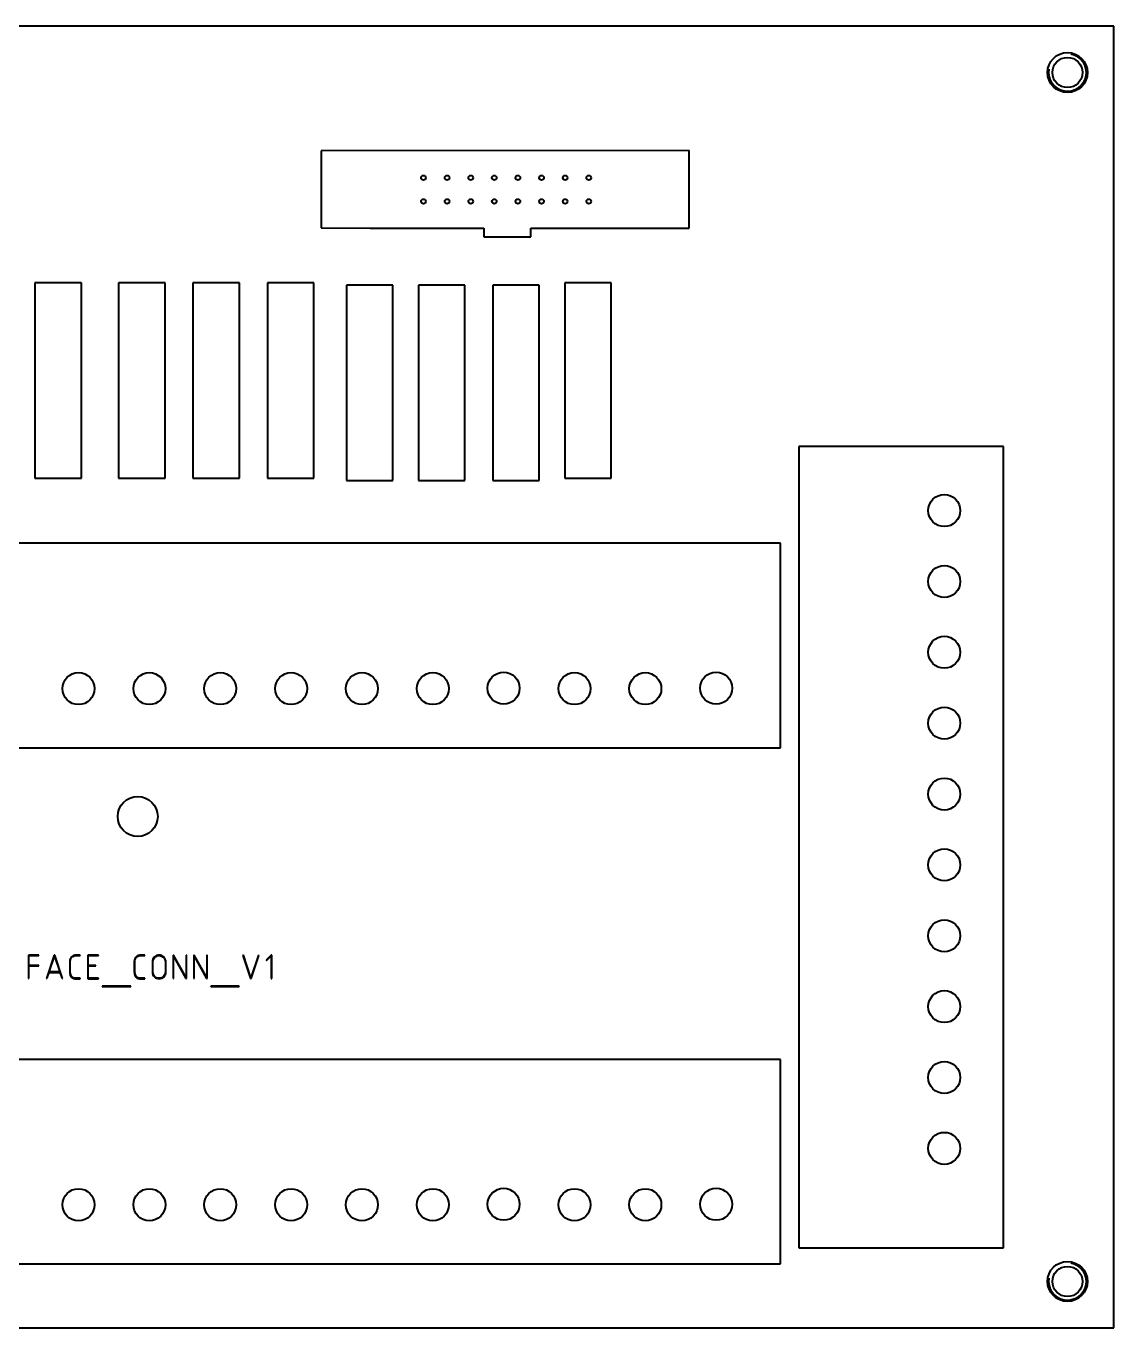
# Model space of a CAD drawing. Header units: millimetres. Extents: x 0 to 5887, y 0 to 4158.
# Drawn here: x 961.3 to 1078.3, y 2729.9 to 2869.9 of the extents above; entities that cross this region are included whole.
import ezdxf

# ---------------------------------------------------------------- set-up
doc = ezdxf.new("R2010")
doc.units = ezdxf.units.MM
doc.header["$LTSCALE"] = 7
doc.layers.add('가시적인 것(ISO)', color=3, linetype='Continuous', lineweight=40)
doc.layers.add('가시적인 좁은 것(ISO)', color=3, linetype='Continuous', lineweight=35)

msp = doc.modelspace()

# ---------------------------------------------------------------- linework, layer by layer
at = {"layer": '가시적인 것(ISO)'}
for p, q in [((1078.2836, 2869.8923), (868.2836, 2869.8923)), ((1078.2836, 2729.8923), (1078.2836, 2869.8923)), ((1032.596, 2856.4932), (993.0279, 2856.4695)), ((993.0279, 2856.4695), (993.0279, 2848.1773)), ((1032.596, 2848.1747), (1032.596, 2856.4932)), ((993.0279, 2848.1773), (998.3026, 2848.1747)), ((998.3026, 2848.1747), (1010.4946, 2848.1747)), ((1010.4946, 2848.1747), (1010.4946, 2847.2222)), ((1015.5746, 2848.1747), (1032.596, 2848.1747)), ((1015.5746, 2847.2222), (1015.5746, 2848.1747)), ((1010.4946, 2847.2222), (1015.5746, 2847.2222)), ((962.2266, 2842.2805), (962.2266, 2821.284)), ((967.2219, 2842.2805), (962.2266, 2842.2805)), ((967.2219, 2821.284), (967.2219, 2842.2805)), ((971.2266, 2842.2805), (971.2266, 2821.284)), ((976.2219, 2842.2805), (971.2266, 2842.2805)), ((976.2219, 2821.284), (976.2219, 2842.2805)), ((979.2266, 2842.2805), (979.2266, 2821.284)), ((984.2219, 2842.2805), (979.2266, 2842.2805)), ((984.2219, 2821.284), (984.2219, 2842.2805)), ((987.2266, 2842.2805), (987.2266, 2821.284)), ((992.2219, 2842.2805), (987.2266, 2842.2805)), ((992.2219, 2821.284), (992.2219, 2842.2805)), ((995.7266, 2842.0305), (995.7266, 2821.034)), ((1000.7219, 2842.0305), (995.7266, 2842.0305)), ((1000.7219, 2821.034), (1000.7219, 2842.0305)), ((1003.4766, 2842.0305), (1003.4766, 2821.034)), ((1008.4719, 2842.0305), (1003.4766, 2842.0305)), ((1008.4719, 2821.034), (1008.4719, 2842.0305)), ((1011.4766, 2842.0305), (1011.4766, 2821.034)), ((1016.4719, 2842.0305), (1011.4766, 2842.0305)), ((1016.4719, 2821.034), (1016.4719, 2842.0305)), ((1019.2266, 2842.2805), (1019.2266, 2821.284)), ((1024.2219, 2842.2805), (1019.2266, 2842.2805)), ((1024.2219, 2821.284), (1024.2219, 2842.2805)), ((1066.4035, 2824.6911), (1044.4037, 2824.6911)), ((1044.4037, 2824.6911), (1044.4037, 2738.4924)), ((1066.4035, 2738.4924), (1066.4035, 2824.6911)), ((962.2266, 2821.284), (967.2219, 2821.284)), ((971.2266, 2821.284), (976.2219, 2821.284)), ((979.2266, 2821.284), (984.2219, 2821.284)), ((987.2266, 2821.284), (992.2219, 2821.284)), ((995.7266, 2821.034), (1000.7219, 2821.034)), ((1003.4766, 2821.034), (1008.4719, 2821.034)), ((1011.4766, 2821.034), (1016.4719, 2821.034)), ((1019.2266, 2821.284), (1024.2219, 2821.284)), ((1042.4037, 2814.2722), (880.0051, 2814.2722)), ((1042.4037, 2792.2724), (1042.4037, 2814.2722)), ((880.0051, 2792.2724), (1042.4037, 2792.2724)), ((962.666, 2769.9948), (961.5248, 2769.9948)), ((961.5248, 2769.9948), (961.5248, 2767.465)), ((961.5814, 2769.9382), (962.666, 2769.9382)), ((961.5814, 2768.8834), (961.5814, 2769.9382)), ((962.666, 2769.9382), (962.666, 2769.9948)), ((964.3049, 2769.965), (963.4735, 2767.471)), ((963.7685, 2768.1861), (964.3317, 2769.8786)), ((964.3615, 2769.965), (964.3049, 2769.965)), ((964.3317, 2769.8786), (964.8978, 2768.1861)), ((965.1928, 2767.471), (964.3615, 2769.965)), ((965.9705, 2769.2708), (965.9705, 2768.1623)), ((966.0272, 2768.1623), (966.0272, 2769.2708)), ((967.1118, 2769.9948), (966.6916, 2769.9948)), ((966.6916, 2769.9382), (967.1118, 2769.9382)), ((967.1118, 2769.9382), (967.1118, 2769.9948)), ((969.0575, 2769.9948), (967.9163, 2769.9948)), ((967.9163, 2769.9948), (967.9163, 2767.4412)), ((967.9729, 2768.8834), (967.9729, 2769.9382)), ((967.9729, 2769.9382), (969.0575, 2769.9382)), ((969.0575, 2769.9382), (969.0575, 2769.9948)), ((972.9193, 2769.2708), (972.9193, 2768.1623)), ((972.9759, 2768.1623), (972.9759, 2769.2708)), ((974.0605, 2769.9948), (973.6404, 2769.9948)), ((973.6404, 2769.9382), (974.0605, 2769.9382)), ((974.0605, 2769.9382), (974.0605, 2769.9948)), ((974.8651, 2769.2708), (974.8651, 2768.1623)), ((974.9217, 2768.1593), (974.9217, 2769.2708)), ((976.2566, 2769.2708), (976.2566, 2768.1593)), ((976.3102, 2768.1623), (976.3102, 2769.2708)), ((977.1505, 2769.965), (977.0879, 2769.965)), ((977.0879, 2769.965), (977.0879, 2767.465)), ((977.1446, 2769.8578), (978.4735, 2767.465)), ((977.1446, 2767.465), (977.1446, 2769.8578)), ((978.4795, 2767.5723), (977.1505, 2769.965)), ((978.5331, 2769.965), (978.4795, 2769.965)), ((978.4795, 2769.965), (978.4795, 2767.5723)), ((978.5331, 2767.465), (978.5331, 2769.965)), ((979.3734, 2769.965), (979.3108, 2769.965)), ((979.3108, 2769.965), (979.3108, 2767.465)), ((979.3674, 2767.465), (979.3674, 2769.8578)), ((979.3674, 2769.8578), (980.6964, 2767.465)), ((980.7024, 2767.5723), (979.3734, 2769.965)), ((980.756, 2769.965), (980.7024, 2769.965)), ((980.7024, 2769.965), (980.7024, 2767.5723)), ((980.756, 2767.465), (980.756, 2769.965)), ((984.6475, 2769.974), (984.5939, 2769.9561)), ((984.5939, 2769.9561), (985.4252, 2767.465)), ((985.4521, 2767.5544), (984.6475, 2769.974)), ((986.2626, 2769.974), (985.4521, 2767.5544)), ((985.4819, 2767.465), (986.3132, 2769.9561)), ((986.3132, 2769.9561), (986.2626, 2769.974)), ((987.6392, 2769.965), (987.0999, 2769.4287)), ((987.0999, 2769.4287), (987.1386, 2769.39)), ((987.1386, 2769.39), (987.6481, 2769.8965)), ((987.7047, 2769.965), (987.6392, 2769.965)), ((987.6481, 2769.8965), (987.6481, 2767.465)), ((987.7047, 2767.465), (987.7047, 2769.965)), ((962.666, 2768.8834), (961.5814, 2768.8834)), ((961.5814, 2767.465), (961.5814, 2768.8268)), ((961.5814, 2768.8268), (962.666, 2768.8268)), ((962.666, 2768.8268), (962.666, 2768.8834)), ((963.5272, 2767.4591), (963.7506, 2768.1325)), ((963.7506, 2768.1325), (964.9157, 2768.1325)), ((964.8978, 2768.1861), (963.7685, 2768.1861)), ((964.9157, 2768.1325), (965.1422, 2767.4591)), ((968.7775, 2768.8834), (967.9729, 2768.8834)), ((967.9729, 2767.4919), (967.9729, 2768.8298)), ((967.9729, 2768.8298), (968.7775, 2768.8298)), ((968.7775, 2768.8298), (968.7775, 2768.8834)), ((961.5248, 2767.465), (961.5814, 2767.465)), ((963.4735, 2767.471), (963.5272, 2767.4591)), ((965.1422, 2767.4591), (965.1928, 2767.471)), ((967.1118, 2767.4919), (966.6916, 2767.4919)), ((966.6916, 2767.4412), (967.1118, 2767.4412)), ((967.1118, 2767.4412), (967.1118, 2767.4919)), ((967.9163, 2767.4412), (969.0575, 2767.4412)), ((969.0575, 2767.4919), (967.9729, 2767.4919)), ((969.0575, 2767.4412), (969.0575, 2767.4919)), ((969.4747, 2766.6635), (969.4747, 2766.6069)), ((972.5319, 2766.6635), (969.4747, 2766.6635)), ((969.4747, 2766.6069), (972.5319, 2766.6069)), ((972.5319, 2766.6069), (972.5319, 2766.6635)), ((974.0605, 2767.4919), (973.6404, 2767.4919)), ((973.6404, 2767.4412), (974.0605, 2767.4412)), ((974.0605, 2767.4412), (974.0605, 2767.4919)), ((977.0879, 2767.465), (977.1446, 2767.465)), ((978.4735, 2767.465), (978.5331, 2767.465)), ((979.3108, 2767.465), (979.3674, 2767.465)), ((980.6964, 2767.465), (980.756, 2767.465)), ((981.1463, 2766.6635), (981.1463, 2766.6069)), ((984.2036, 2766.6635), (981.1463, 2766.6635)), ((981.1463, 2766.6069), (984.2036, 2766.6069)), ((984.2036, 2766.6069), (984.2036, 2766.6635)), ((985.4252, 2767.465), (985.4819, 2767.465)), ((987.6481, 2767.465), (987.7047, 2767.465)), ((1042.4037, 2758.7722), (880.0051, 2758.7722)), ((1042.4037, 2736.7724), (1042.4037, 2758.7722)), ((1044.4037, 2738.4924), (1066.4035, 2738.4924)), ((880.0051, 2736.7724), (1042.4037, 2736.7724)), ((868.2836, 2729.8923), (1078.2836, 2729.8923))]:
    msp.add_line(p, q, dxfattribs=at)
for centre, radius in [((1073.2836, 2864.8923), 2.15), ((1073.2836, 2864.8923), 1.621), ((1004.0176, 2853.5722), 0.25), ((1006.5576, 2853.5722), 0.25), ((1009.0976, 2853.5722), 0.25), ((1011.6376, 2853.5722), 0.25), ((1014.1776, 2853.5722), 0.25), ((1016.7176, 2853.5722), 0.25), ((1019.2576, 2853.5722), 0.25), ((1021.7976, 2853.5722), 0.25), ((1004.0176, 2851.0322), 0.25), ((1006.5576, 2851.0322), 0.25), ((1009.0976, 2851.0322), 0.25), ((1011.6376, 2851.0322), 0.25), ((1014.1776, 2851.0322), 0.25), ((1016.7176, 2851.0322), 0.25), ((1019.2576, 2851.0322), 0.25), ((1021.7976, 2851.0322), 0.25), ((1060.0332, 2817.787), 1.721), ((1060.0332, 2810.167), 1.721), ((1060.0332, 2802.5474), 1.721), ((966.9196, 2798.6428), 1.721), ((974.5396, 2798.6428), 1.721), ((982.1596, 2798.6428), 1.721), ((989.7796, 2798.6428), 1.721), ((997.3996, 2798.6428), 1.721), ((1005.0196, 2798.6428), 1.721), ((1012.6396, 2798.6927), 1.721), ((1020.2596, 2798.6428), 1.721), ((1027.8796, 2798.6428), 1.721), ((1035.4996, 2798.6927), 1.721), ((1060.0332, 2794.9274), 1.721), ((1060.0332, 2787.3074), 1.721), ((973.2836, 2784.8923), 2.15), ((1060.0332, 2779.6874), 1.721), ((1060.0332, 2772.0674), 1.721), ((1060.0332, 2764.4474), 1.721), ((1060.0332, 2756.8274), 1.721), ((1060.0332, 2749.2074), 1.721), ((966.9196, 2743.1428), 1.721), ((974.5396, 2743.1428), 1.721), ((982.1596, 2743.1428), 1.721), ((989.7796, 2743.1428), 1.721), ((997.3996, 2743.1428), 1.721), ((1005.0196, 2743.1428), 1.721), ((1012.6396, 2743.1927), 1.721), ((1020.2596, 2743.1428), 1.721), ((1027.8796, 2743.1428), 1.721), ((1035.4996, 2743.1927), 1.721), ((1073.2836, 2734.8923), 2.15), ((1073.2836, 2734.8923), 1.621)]:
    msp.add_circle(centre, radius, dxfattribs=at)
for points, knots in [([(966.1612, 2769.8012), (966.1294, 2769.7699), (966.1016, 2769.7353), (966.0534, 2769.6589), (966.0337, 2769.6178), (965.9834, 2769.4779), (965.9705, 2769.3736), (965.9705, 2769.2708)], [-0.0579376913, -0.0579376913, -0.0579376913, -0.0579376913, -0.0445606529, -0.0445606529, -0.0308393567, -0.0308393567, 0, 0, 0, 0]), ([(966.0272, 2769.2708), (966.0272, 2769.3307), (966.0317, 2769.3912), (966.0524, 2769.5026), (966.0674, 2769.554), (966.1176, 2769.6668), (966.1565, 2769.7236), (966.2597, 2769.8231), (966.3211, 2769.861), (966.4849, 2769.9249), (966.5893, 2769.9382), (966.6916, 2769.9382)], [-0.107638595, -0.107638595, -0.107638595, -0.107638595, -0.08967891, -0.08967891, -0.073686291, -0.073686291, -0.052695707, -0.052695707, -0.03071476, -0.03071476, 0, 0, 0, 0]), ([(966.6916, 2769.9948), (966.5796, 2769.9948), (966.467, 2769.9788), (966.2872, 2769.9042), (966.2196, 2769.8595), (966.1612, 2769.8012)], [-0.0583933734, -0.0583933734, -0.0583933734, -0.0583933734, -0.0247701938, -0.0247701938, 0, 0, 0, 0]), ([(973.11, 2769.8012), (973.0782, 2769.7699), (973.0504, 2769.7353), (973.0021, 2769.6589), (972.9825, 2769.6178), (972.9322, 2769.4779), (972.9193, 2769.3736), (972.9193, 2769.2708)], [-0.0579376913, -0.0579376913, -0.0579376913, -0.0579376913, -0.0445606529, -0.0445606529, -0.0308393567, -0.0308393567, 0, 0, 0, 0]), ([(972.9759, 2769.2708), (972.9759, 2769.3307), (972.9804, 2769.3912), (973.0012, 2769.5026), (973.0162, 2769.554), (973.0664, 2769.6668), (973.1052, 2769.7236), (973.2085, 2769.8231), (973.2698, 2769.861), (973.4336, 2769.9249), (973.538, 2769.9382), (973.6404, 2769.9382)], [-0.107638595, -0.107638595, -0.107638595, -0.107638595, -0.08967891, -0.08967891, -0.073686291, -0.073686291, -0.052695707, -0.052695707, -0.03071476, -0.03071476, 0, 0, 0, 0]), ([(973.6404, 2769.9948), (973.5284, 2769.9948), (973.4158, 2769.9788), (973.236, 2769.9042), (973.1684, 2769.8595), (973.11, 2769.8012)], [-0.0583933734, -0.0583933734, -0.0583933734, -0.0583933734, -0.0247701938, -0.0247701938, 0, 0, 0, 0]), ([(975.0736, 2769.7833), (975.0066, 2769.7153), (974.9532, 2769.6378), (974.881, 2769.4604), (974.8651, 2769.3668), (974.8651, 2769.2708)], [-0.0574574299, -0.0574574299, -0.0574574299, -0.0574574299, -0.0288161204, -0.0288161204, 0, 0, 0, 0]), ([(974.9217, 2769.2708), (974.9217, 2769.3177), (974.9258, 2769.3645), (974.9438, 2769.4548), (974.957, 2769.4976), (975.0152, 2769.6317), (975.0733, 2769.7028), (975.1868, 2769.8121), (975.2537, 2769.8578), (975.4113, 2769.9233), (975.4975, 2769.9382), (975.5862, 2769.9382)], [-0.0944482944, -0.0944482944, -0.0944482944, -0.0944482944, -0.0839327827, -0.0839327827, -0.0738349145, -0.0738349145, -0.0512086533, -0.0512086533, -0.0265892215, -0.0265892215, 0, 0, 0, 0]), ([(975.5862, 2769.9948), (975.49, 2769.9948), (975.3964, 2769.9786), (975.2189, 2769.9054), (975.1414, 2769.8511), (975.0736, 2769.7833)], [-0.0576158774, -0.0576158774, -0.0576158774, -0.0576158774, -0.0287681496, -0.0287681496, 0, 0, 0, 0]), ([(976.3102, 2769.2708), (976.3102, 2769.3216), (976.3057, 2769.3722), (976.2864, 2769.4699), (976.2722, 2769.5163), (976.2046, 2769.6725), (976.1357, 2769.7492), (976.0237, 2769.8573), (975.9509, 2769.907), (975.7785, 2769.9785), (975.6836, 2769.9948), (975.5862, 2769.9948)], [-0.0922176929, -0.0922176929, -0.0922176929, -0.0922176929, -0.0838941917, -0.0838941917, -0.075904905, -0.075904905, -0.0560203643, -0.0560203643, -0.0292224155, -0.0292224155, 0, 0, 0, 0]), ([(975.5862, 2769.9382), (975.6329, 2769.9382), (975.6795, 2769.934), (975.7695, 2769.916), (975.8123, 2769.9027), (975.9556, 2769.8401), (976.0269, 2769.7763), (976.1294, 2769.6692), (976.1758, 2769.6015), (976.2415, 2769.4438), (976.2566, 2769.3586), (976.2566, 2769.2708)], [-0.0869972848, -0.0869972848, -0.0869972848, -0.0869972848, -0.0787600736, -0.0787600736, -0.0708296826, -0.0708296826, -0.0512428206, -0.0512428206, -0.0263447381, -0.0263447381, 0, 0, 0, 0]), ([(965.9705, 2768.1623), (965.9705, 2768.0467), (965.9868, 2767.9295), (966.0625, 2767.7498), (966.1053, 2767.6849), (966.1612, 2767.6289)], [-0.0584727713, -0.0584727713, -0.0584727713, -0.0584727713, -0.0237488494, -0.0237488494, 0, 0, 0, 0]), ([(966.6916, 2767.4919), (966.6349, 2767.4919), (966.5779, 2767.4962), (966.4714, 2767.5159), (966.4222, 2767.5301), (966.2902, 2767.5868), (966.2353, 2767.6331), (966.1476, 2767.7227), (966.1081, 2767.7861), (966.0541, 2767.921), (966.0272, 2768.018), (966.0272, 2768.1623)], [-0.157096019, -0.157096019, -0.157096019, -0.157096019, -0.138308021, -0.138308021, -0.121217336, -0.121217336, -0.090356765, -0.090356765, -0.043278008, -0.043278008, 0, 0, 0, 0]), ([(972.9193, 2768.1623), (972.9193, 2768.0467), (972.9356, 2767.9295), (973.0112, 2767.7498), (973.054, 2767.6849), (973.11, 2767.6289)], [-0.0584727713, -0.0584727713, -0.0584727713, -0.0584727713, -0.0237488494, -0.0237488494, 0, 0, 0, 0]), ([(973.6404, 2767.4919), (973.5837, 2767.4919), (973.5267, 2767.4962), (973.4202, 2767.5159), (973.371, 2767.5301), (973.2389, 2767.5868), (973.1841, 2767.6331), (973.0964, 2767.7227), (973.0569, 2767.7861), (973.0028, 2767.921), (972.9759, 2768.018), (972.9759, 2768.1623)], [-0.157096019, -0.157096019, -0.157096019, -0.157096019, -0.138308021, -0.138308021, -0.121217336, -0.121217336, -0.090356765, -0.090356765, -0.043278008, -0.043278008, 0, 0, 0, 0]), ([(974.8651, 2768.1623), (974.8651, 2768.0658), (974.8808, 2767.9716), (974.9531, 2767.7941), (975.0064, 2767.7171), (975.0736, 2767.6498)], [-0.0574950975, -0.0574950975, -0.0574950975, -0.0574950975, -0.0285451528, -0.0285451528, 0, 0, 0, 0]), ([(975.5862, 2767.4919), (975.5395, 2767.4919), (975.4931, 2767.496), (975.4035, 2767.5137), (975.361, 2767.5267), (975.2196, 2767.5879), (975.1498, 2767.6497), (975.0489, 2767.7542), (975.003, 2767.8215), (974.9367, 2767.9812), (974.9217, 2768.0691), (974.9217, 2768.1593)], [-0.086303636, -0.086303636, -0.086303636, -0.086303636, -0.0783027202, -0.0783027202, -0.0706302994, -0.0706302994, -0.0518551621, -0.0518551621, -0.0270687077, -0.0270687077, 0, 0, 0, 0]), ([(976.2566, 2768.1593), (976.2566, 2768.0706), (976.2415, 2767.9843), (976.1733, 2767.8202), (976.1228, 2767.7484), (976.0599, 2767.6855)], [-0.0533042421, -0.0533042421, -0.0533042421, -0.0533042421, -0.0266748894, -0.0266748894, 0, 0, 0, 0]), ([(976.0987, 2767.6498), (976.133, 2767.6836), (976.1641, 2767.7203), (976.2175, 2767.7985), (976.2396, 2767.8392), (976.2942, 2767.9715), (976.3102, 2768.0657), (976.3102, 2768.1623)], [-0.0573929634, -0.0573929634, -0.0573929634, -0.0573929634, -0.0429444274, -0.0429444274, -0.028980175, -0.028980175, 0, 0, 0, 0]), ([(966.1612, 2767.6289), (966.1926, 2767.5976), (966.2271, 2767.5702), (966.3035, 2767.5227), (966.3447, 2767.5034), (966.4846, 2767.4539), (966.5889, 2767.4412), (966.6916, 2767.4412)], [-0.0577794396, -0.0577794396, -0.0577794396, -0.0577794396, -0.0444852394, -0.0444852394, -0.0308075163, -0.0308075163, 0, 0, 0, 0]), ([(973.11, 2767.6289), (973.1413, 2767.5976), (973.1759, 2767.5702), (973.2523, 2767.5227), (973.2934, 2767.5034), (973.4333, 2767.4539), (973.5377, 2767.4412), (973.6404, 2767.4412)], [-0.0577794396, -0.0577794396, -0.0577794396, -0.0577794396, -0.0444852394, -0.0444852394, -0.0308075163, -0.0308075163, 0, 0, 0, 0]), ([(975.0736, 2767.6498), (975.1416, 2767.5828), (975.2191, 2767.5293), (975.3965, 2767.4571), (975.4901, 2767.4412), (975.5862, 2767.4412)], [-0.0574574299, -0.0574574299, -0.0574574299, -0.0574574299, -0.0288161204, -0.0288161204, 0, 0, 0, 0]), ([(976.0599, 2767.6855), (975.9976, 2767.6232), (975.9263, 2767.5737), (975.7622, 2767.5066), (975.6753, 2767.4919), (975.5862, 2767.4919)], [-0.0531830962, -0.0531830962, -0.0531830962, -0.0531830962, -0.0267313659, -0.0267313659, 0, 0, 0, 0]), ([(975.5862, 2767.4412), (975.6822, 2767.4412), (975.7758, 2767.4571), (975.9532, 2767.5293), (976.0307, 2767.5828), (976.0987, 2767.6498)], [-0.0574586387, -0.0574586387, -0.0574586387, -0.0574586387, -0.0286419121, -0.0286419121, 0, 0, 0, 0])]:
    msp.add_open_spline(points, degree=3, knots=knots, dxfattribs=at)
at = {"layer": '가시적인 좁은 것(ISO)'}
for centre in [(1073.2836, 2864.8923), (1073.2836, 2734.8923)]:
    msp.add_arc(centre, 2, 170, 80, dxfattribs=at)

doc.saveas('drawing.dxf')
